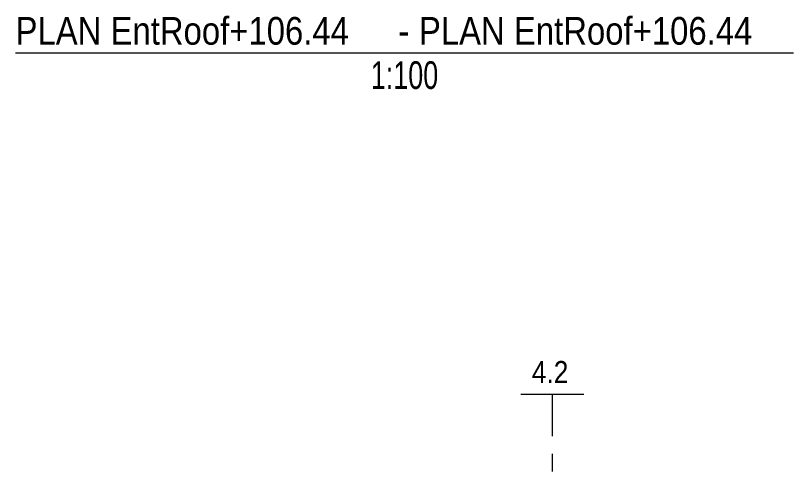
# Model space of a CAD drawing. Header units: millimetres. Extents: x -220592 to 404889, y -217665 to 38245.
# Drawn here: x -959.3 to -889.1, y -1422.7 to -1381.5 of the extents above; entities that cross this region are included whole.
import ezdxf

# ---------------------------------------------------------------- set-up
doc = ezdxf.new("R2010")
doc.units = ezdxf.units.MM
doc.linetypes.add('XKITLINE00', pattern=[0])
doc.layers.add('OtherObjectType', color=7, linetype='Continuous', lineweight=0)
doc.layers.add('S-GRID', color=7, linetype='Continuous', lineweight=0)
doc.styles.add('ARIAL', font='arial.ttf')
doc.styles.add('ARIAL_NARROW', font='ARIALN.TTF')

# ---------------------------------------------------------------- blocks, each defined once
blk = doc.blocks.new('*A5179')
at = {"layer": 'S-GRID', "color": 7, "linetype": 'XKITLINE00', "lineweight": 0}
for p, q in [((-99.749768, -10.457145), (-99.749768, -6.660345)), ((-99.749768, -13.632145), (-99.749768, -12.044645))]:
    blk.add_line(p, q, dxfattribs=at)
at = {"layer": 'S-GRID', "color": 7, "style": 'ARIAL', "width": 0.85}
blk.add_text('4.2', height=2, dxfattribs=at).set_placement((-101.603772, -5.660345))
blk = doc.blocks.new('*A5180')
at = {"layer": 'S-GRID', "color": 7, "linetype": 'XKITLINE00', "lineweight": 0}
blk.add_line((-102.603772, -6.660345), (-96.895764, -6.660345), dxfattribs=at)
blk = doc.blocks.new('*A16804')
at = {"layer": 'OtherObjectType', "color": 7, "linetype": 'XKITLINE00', "lineweight": 0}
blk.add_line((-148.237134, 24.156505), (-77.971264, 24.156505), dxfattribs=at)
at = {"layer": 'OtherObjectType', "color": 7, "width": 0.85}
for s, style, p in [('PLAN EntRoof+106.44', 'ARIAL', (-148.237134, 24.906505)), ('PLAN EntRoof+106.44', 'ARIAL', (-111.799389, 24.906505)), ('-', 'ARIAL', (-113.659009, 24.906505)), ('1:100', 'ARIAL_NARROW', (-116.148999, 20.906505))]:
    blk.add_text(s, height=2.5, dxfattribs=dict(at, style=style)).set_placement(p)

msp = doc.modelspace()

# ---------------------------------------------------------------- block references
at = {"color": 7, "lineweight": 0}
for name in ['*A16804', '*A5179', '*A5180']:
    msp.add_blockref(name, (-811.109, -1409.08), dxfattribs=at)

doc.saveas('drawing.dxf')
